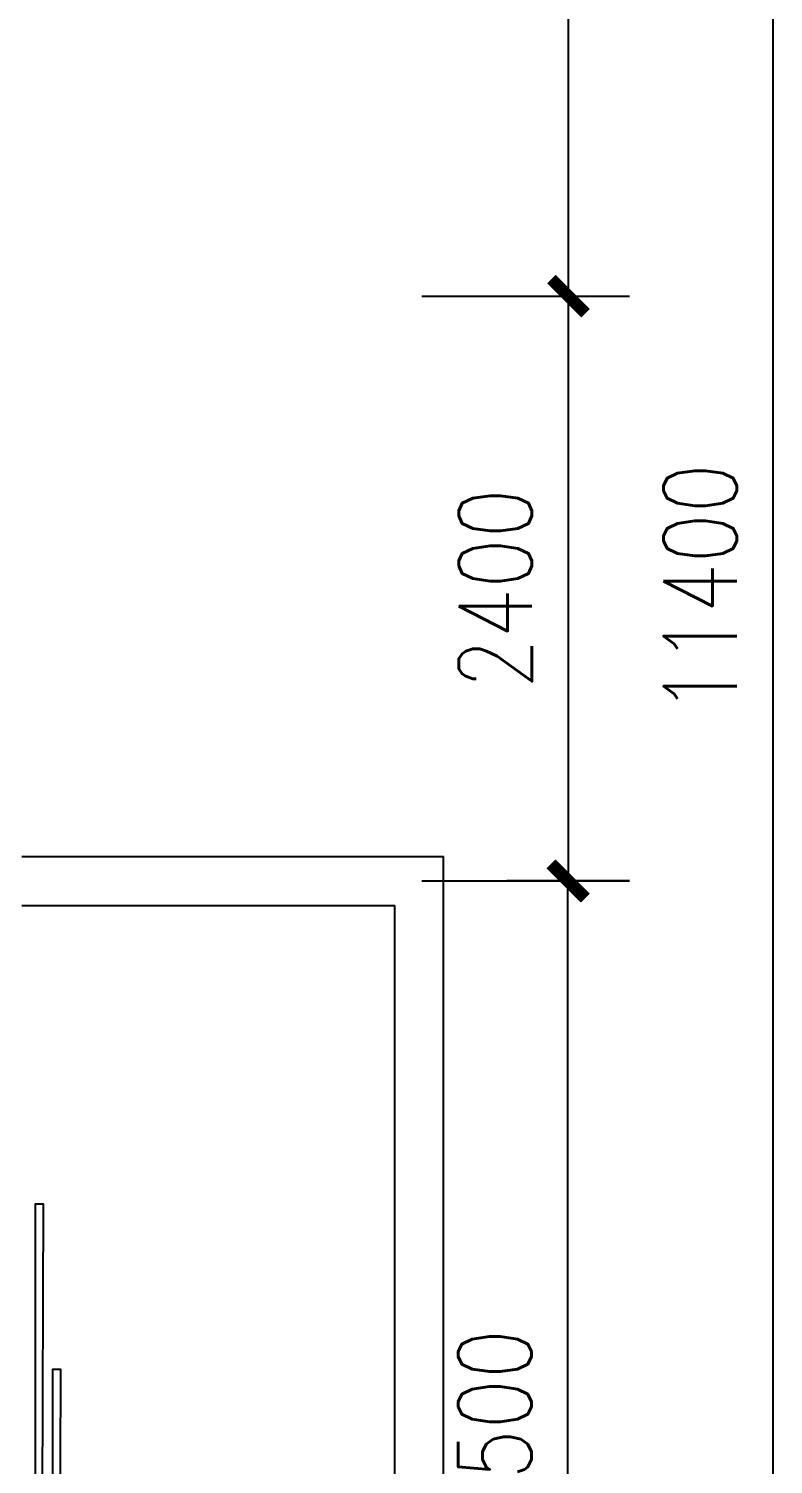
# Model space of a CAD drawing. Header units: millimetres. Extents: x 964 to 43707, y 588 to 33751.
# Drawn here: x 34238 to 37293, y 21447 to 27338 of the extents above; entities that cross this region are included whole.
import ezdxf

# ---------------------------------------------------------------- set-up
doc = ezdxf.new("R2010")
doc.units = ezdxf.units.MM
for name, color, linetype in [('AXIS', 3, 'Continuous'), ('PUB_WINDW', 7, 'Continuous'), ('WINDOW', 2, 'Continuous')]:
    doc.layers.add(name, color=color, linetype=linetype)
doc.styles.add('_XY', font='txt.shx', dxfattribs={"width": 0.8, "bigfont": 'XY.shx'})
doc.styles.add('DIM_FONT', font='SIMPLEX', dxfattribs={"width": 0.8})
doc.dimstyles.new('NORMAL', dxfattribs={"dimscale": 2, "dimtxt": 300, "dimasz": 1, "dimexe": 250, "dimexo": 300, "dimgap": 0.09, "dimtad": 1, "dimtoh": 1, "dimdec": 0, "dimzin": 0, "dimdsep": 46, "dimtxsty": 'DIM_FONT', "dimcen": 0.09, "dimadec": 0, "dimazin": 0, "dimtfac": 1, "dimtdec": 0, "dimtix": 1, "dimtofl": 0, "dimtmove": 2, "dimatfit": 3, "dimfxl": 1, "dimtolj": 1, "dimtzin": 0, "dimarcsym": 0})

# ---------------------------------------------------------------- blocks, each defined once
blk = doc.blocks.new('_DIMX')
at = {"const_width": 50}
blk.add_lwpolyline([(-70, -70), (70, 70)], dxfattribs=at)
blk = doc.blocks.new('*D63')
at = {"color": 0, "linetype": 'ByBlock', "transparency": 16777216}
for p, q in [((440401.2, 121275), (440941.6, 121275)), ((440691.6, 109876), (440691.6, 121274)), ((440401.2, 109875), (440941.6, 109875))]:
    blk.add_line(p, q, dxfattribs=at)
at = {"layer": 'DEFPOINTS', "color": 0, "linetype": 'ByBlock', "transparency": 16777216}
for p in [(440101.2, 121275), (440691.6, 121275), (440101.2, 109875)]:
    blk.add_point(p, dxfattribs=at)
at = {"color": 0, "linetype": 'ByBlock', "transparency": 16777216}
for p, rotation in [((440691.6, 121275), 90), ((440691.6, 109875), 270)]:
    blk.add_blockref('_DIMX', p, dxfattribs=dict(at, rotation=rotation))
at = {"color": 7, "linetype": 'ByBlock', "transparency": 16777216, "insert": (440391.6, 115575), "char_height": 300, "attachment_point": 5, "rotation": 90, "style": '_XY'}
blk.add_mtext('\\A1;11400', dxfattribs=at)
blk = doc.blocks.new('*D64')
at = {"color": 0, "linetype": 'ByBlock', "transparency": 16777216}
for p, q in [((439249.5, 121275), (440101.2, 121275)), ((439851.2, 116776), (439851.2, 121274)), ((439249.5, 116775), (440101.2, 116775))]:
    blk.add_line(p, q, dxfattribs=at)
at = {"layer": 'DEFPOINTS', "color": 0, "linetype": 'ByBlock', "transparency": 16777216}
for p in [(438949.5, 121275), (439851.2, 121275), (438949.5, 116775)]:
    blk.add_point(p, dxfattribs=at)
at = {"color": 0, "linetype": 'ByBlock', "transparency": 16777216}
for p, rotation in [((439851.2, 121275), 90), ((439851.2, 116775), 270)]:
    blk.add_blockref('_DIMX', p, dxfattribs=dict(at, rotation=rotation))
at = {"color": 7, "linetype": 'ByBlock', "transparency": 16777216, "insert": (439551.2, 119025), "char_height": 300, "attachment_point": 5, "rotation": 90, "style": '_XY'}
blk.add_mtext('\\A1;4500', dxfattribs=at)
blk = doc.blocks.new('*D65')
at = {"color": 0, "linetype": 'ByBlock', "transparency": 16777216}
for p, q in [((440101.2, 114375), (439598.9, 114375)), ((439848.9, 109876), (439848.9, 114374)), ((440101.2, 109875), (439598.9, 109875))]:
    blk.add_line(p, q, dxfattribs=at)
at = {"layer": 'DEFPOINTS', "color": 0, "linetype": 'ByBlock', "transparency": 16777216}
for p in [(439848.9, 114375), (440401.2, 114375), (440401.2, 109875)]:
    blk.add_point(p, dxfattribs=at)
at = {"color": 0, "linetype": 'ByBlock', "transparency": 16777216}
for p, rotation in [((439848.9, 114375), 90), ((439848.9, 109875), 270)]:
    blk.add_blockref('_DIMX', p, dxfattribs=dict(at, rotation=rotation))
at = {"color": 7, "linetype": 'ByBlock', "transparency": 16777216, "insert": (439548.9, 112125), "char_height": 300, "attachment_point": 5, "rotation": 90, "style": '_XY'}
blk.add_mtext('\\A1;4500', dxfattribs=at)
blk = doc.blocks.new('M_A14NPV')
for points in [[(0.6323, 0.2261), (0.6292, 0.2078), (-0.1643, 0.2078), (-0.1643, 0.2286)], [(0.1799, 0.1784), (0.1767, 0.1601), (-0.6168, 0.1601), (-0.6167, 0.1808)]]:
    blk.add_lwpolyline(points, close=True)
blk = doc.blocks.new('*D66')
at = {"color": 0, "linetype": 'ByBlock', "transparency": 16777216}
for p, q in [((439249.5, 116775), (440101.2, 116775)), ((439851.2, 114376), (439851.2, 116774)), ((439249.5, 114375), (440101.2, 114375))]:
    blk.add_line(p, q, dxfattribs=at)
at = {"layer": 'DEFPOINTS', "color": 0, "linetype": 'ByBlock', "transparency": 16777216}
for p in [(438949.5, 116775), (439851.2, 116775), (438949.5, 114375)]:
    blk.add_point(p, dxfattribs=at)
at = {"color": 0, "linetype": 'ByBlock', "transparency": 16777216}
for p, rotation in [((439851.2, 116775), 90), ((439851.2, 114375), 270)]:
    blk.add_blockref('_DIMX', p, dxfattribs=dict(at, rotation=rotation))
at = {"color": 7, "linetype": 'ByBlock', "transparency": 16777216, "insert": (439551.2, 115575), "char_height": 300, "attachment_point": 5, "rotation": 90, "style": '_XY'}
blk.add_mtext('\\A1;2400', dxfattribs=at)
blk = doc.blocks.new('1T4F69')
at = {"layer": 'WINDOW'}
for p, q in [((33355.9, -10364.8), (35085.5, -10364.8)), ((35085.5, -14564.5), (35085.5, -10364.8)), ((33355.9, -10564.8), (34885.5, -10564.8)), ((34885.5, -14616.3), (34885.5, -10564.8))]:
    blk.add_line(p, q, dxfattribs=at)
at = {"layer": 'WINDOW', "xscale": 1500, "yscale": 1500, "zscale": 1500, "rotation": 270}
blk.add_blockref('M_A14NPV', (33171.4, -12714.8), dxfattribs=at)
at = {"layer": 'AXIS'}
for p1, p2, distance, picture, middle in [((34696.4, -8064.8), (34696.4, -3564.8), -901.8, '*D64', (35298.1, -5814.8)), ((35848.1, -14964.7), (35848.1, -3564.7), -590.3, '*D63', (36138.5, -9264.7)), ((34696.4, -10464.8), (34696.4, -8064.8), -901.8, '*D66', (35298.1, -9264.8)), ((36148.1, -14964.8), (36148.1, -10464.8), 552.4, '*D65', (35295.7, -12714.8))]:
    dim = blk.add_aligned_dim(p1=p1, p2=p2, distance=distance, dimstyle='NORMAL', override={"dimtxsty": '_XY'}, dxfattribs=at)
    dim.commit()
    dim.dimension.update_dxf_attribs({"geometry": picture, "text_midpoint": middle, "insert": (-404253.1, -124839.7)})

msp = doc.modelspace()

# ---------------------------------------------------------------- block references
at = {"layer": 'PUB_WINDW'}
msp.add_blockref('1T4F69', (854.1, 34305.5), dxfattribs=at)

doc.saveas('drawing.dxf')
